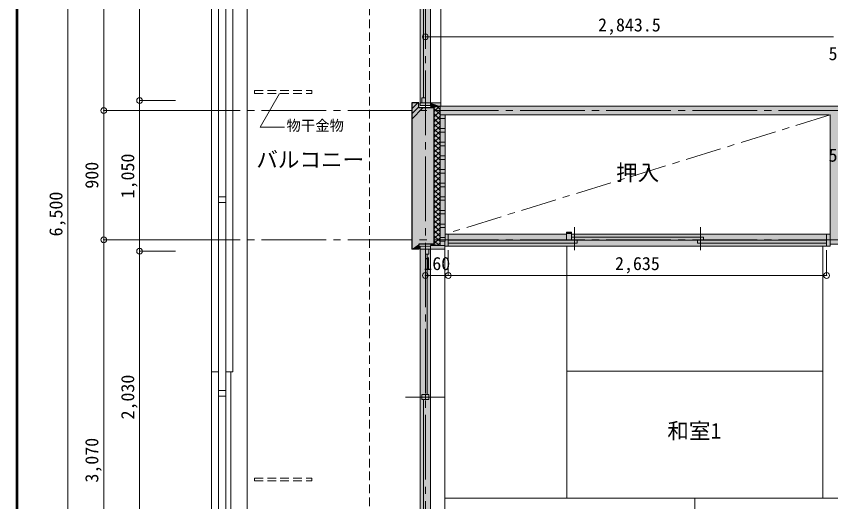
# Model space of a CAD drawing. Units: millimetres at full size, sheet at 1:50. Extents: x -9674 to 32603, y -6794 to 6791.
# Drawn here: x -9674 to -4002, y -1136 to 2246 of the extents above; entities that cross this region are included whole.
import ezdxf
from ezdxf.enums import TextEntityAlignment as Align

# ---------------------------------------------------------------- set-up
doc = ezdxf.new("R2010")
doc.units = ezdxf.units.MM
doc.header["$LTSCALE"] = 50
doc.header["$PDMODE"] = 32
doc.header["$PDSIZE"] = 40
for name, pattern in [('CHAIN1', [8, 5, -1, 1, -1]), ('CHAIN2', [12, 9, -1, 1, -1]), ('DASHED1', [1.8, 1.2, -0.6])]:
    doc.linetypes.add(name, pattern=pattern)
for name, color, linetype, lineweight in [('0-0_図面枠', 7, 'Continuous', 9), ('1-0_芯', 7, 'CHAIN2', 9), ('1-1_躯体', 2, 'Continuous', 25), ('1-2_間仕切', 3, 'Continuous', 18), ('1-3_建具', 3, 'Continuous', 18), ('1-4_仕上げ', 4, 'Continuous', 9), ('1-6_ﾊﾞﾙｺﾆｰ・階段', 4, 'Continuous', 9), ('1-7_その他', 7, 'DASHED1', 9), ('1-8_ハッチ', 4, 'Continuous', 9), ('1-A_文字', 7, 'Continuous', 9), ('1-B_寸法', 7, 'Continuous', 9), ('1-C_梁', 7, 'DASHED1', 9)]:
    doc.layers.add(name, color=color, linetype=linetype, lineweight=lineweight)
for name, color, linetype in [('4-0', 1, 'Continuous'), ('4-1', 2, 'Continuous'), ('4-2', 4, 'Continuous'), ('4-F', 4, 'Continuous')]:
    doc.layers.add(name, color=color, linetype=linetype)
doc.styles.add('ＭＳ ゴシック', font='')
doc.styles.get('ＭＳ ゴシック').set_extended_font_data('MS Gothic')

msp = doc.modelspace()

# ---------------------------------------------------------------- linework, layer by layer
at = {"layer": '0-0_図面枠'}
for p, q in [((-9673.92, 6791.43), (-9673.92, -6793.93)), ((-9672.16, 6789.66), (-9672.16, -6792.16)), ((-9670.4, 6787.9), (-9670.4, -6790.4)), ((-9668.64, -6788.64), (-9668.64, 6786.14)), ((-9666.87, 6784.38), (-9666.87, -6786.88)), ((-9665.11, 6782.61), (-9665.11, -6785.11)), ((-9663.35, 6780.85), (-9663.35, -6783.35))]:
    msp.add_line(p, q, dxfattribs=at)
at = {"layer": '1-0_芯'}
for p, q in [((-6825, 4868.53), (-6825, -3981.47)), ((-8565, 1588.53), (-2745, 1588.53)), ((-8565, 688.53), (-2745, 688.53))]:
    msp.add_line(p, q, dxfattribs=at)
at = {"layer": '1-1_躯体'}
for p, q in [((-6920, 1643.53), (-6920, 623.53)), ((-6870, 1643.53), (-6920, 1643.53)), ((-6870, 1608.53), (-6870, 1643.53)), ((-6765, 1608.53), (-6870, 1608.53)), ((-6870, 658.53), (-6870, 623.53)), ((-6870, 623.53), (-6920, 623.53))]:
    msp.add_line(p, q, dxfattribs=at)
msp.add_lwpolyline([(-6765, 1608.53), (-6765, 658.53), (-6870, 658.53)], dxfattribs=at)
at = {"layer": '1-2_間仕切'}
for p, q in [((-6722.5, 1618.53), (-3951.5, 1618.53)), ((-6722.5, 1558.53), (-4011.5, 1558.53)), ((-6722.5, 1533.53), (-6687.5, 1533.53)), ((-6687.5, 1558.53), (-6687.5, 678.53)), ((-4005, 658.53), (-4005, 1558.53)), ((-6722.5, 1463.53), (-6687.5, 1463.53)), ((-6722.5, 1438.53), (-6687.5, 1438.53)), ((-6722.5, 1368.53), (-6687.5, 1368.53)), ((-6722.5, 1343.53), (-6687.5, 1343.53)), ((-6722.5, 1273.53), (-6687.5, 1273.53)), ((-6722.5, 1248.53), (-6687.5, 1248.53)), ((-6722.5, 1178.53), (-6687.5, 1178.53)), ((-6722.5, 1153.53), (-6687.5, 1153.53)), ((-6722.5, 1083.53), (-6687.5, 1083.53)), ((-6722.5, 1058.53), (-6687.5, 1058.53)), ((-6722.5, 988.53), (-6687.5, 988.53)), ((-6722.5, 963.53), (-6687.5, 963.53)), ((-6722.5, 893.53), (-6687.5, 893.53)), ((-6722.5, 868.53), (-6687.5, 868.53)), ((-6722.5, 798.53), (-6687.5, 798.53)), ((-6722.5, 773.53), (-6687.5, 773.53)), ((-6722.5, 703.53), (-6687.5, 703.53)), ((-6722.5, 678.53), (-6687.5, 678.53)), ((-6690, 648.53), (-6690, 678.53)), ((-4005, 658.53), (-2715, 658.53))]:
    msp.add_line(p, q, dxfattribs=at)
at = {"layer": '1-3_建具', "color": 7, "lineweight": 9}
for p, q in [((-6860, 1658.53), (-6860, 3158.53)), ((-6790, 1658.53), (-6790, 3158.53)), ((-6718, 3173.53), (-6718, 1643.53)), ((-6860, 1623.53), (-6860, 1658.53)), ((-6790, 1658.53), (-6790, 1643.53)), ((-6790, 1643.53), (-6860, 1643.53)), ((-6860, 1623.53), (-6790, 1623.53)), ((-5786.67, 776.03), (-5786.67, 616.03)), ((-4908.33, 776.03), (-4908.33, 616.03)), ((-5841.67, 728.53), (-6665, 728.53)), ((-4030, 728.53), (-5806.67, 728.53)), ((-6860, 643.53), (-6860, 608.53)), ((-6860, 643.53), (-6790, 643.53)), ((-6790, 608.53), (-6790, 643.53)), ((-6665, 643.53), (-4030, 643.53)), ((-6790, 623.53), (-6860, 623.53)), ((-6860, -1421.47), (-6860, 608.53)), ((-6790, -1421.47), (-6790, 623.53)), ((-6690, 623.53), (-6690, -1436.47)), ((-6686.52, -406.47), (-6963.48, -406.47))]:
    msp.add_line(p, q, dxfattribs=at)
at = {"layer": '1-3_建具'}
for p, q in [((-6837, 1678.53), (-6837, 2391.03)), ((-6849, 1678.53), (-6825, 1678.53)), ((-6849, 1678.53), (-6849, 1643.53)), ((-6825, 1678.53), (-6825, 1643.53)), ((-6718, 1643.53), (-6790, 1643.53)), ((-6790, 1618.53), (-6790, 1643.53)), ((-6718, 1618.53), (-6790, 1618.53)), ((-6718, 1618.53), (-6718, 1643.53)), ((-6687.5, 728.53), (-6665, 728.53)), ((-6665, 728.53), (-6665, 643.53)), ((-5766.67, 686.03), (-6665, 686.03)), ((-4888.33, 706.03), (-5806.67, 706.03)), ((-5806.67, 686.03), (-4888.33, 686.03)), ((-5766.67, 666.03), (-5766.67, 686.03)), ((-4928.33, 666.03), (-4928.33, 686.03)), ((-4928.33, 686.03), (-4030, 686.03)), ((-4888.33, 686.03), (-4888.33, 706.03)), ((-4030, 728.53), (-4005, 728.53)), ((-4030, 728.53), (-4030, 643.53)), ((-4005, 728.53), (-4005, 643.53)), ((-6690, 648.53), (-6790, 648.53)), ((-6790, 648.53), (-6790, 623.53)), ((-6690, 648.53), (-6690, 623.53)), ((-6690, 643.53), (-6665, 643.53)), ((-5766.67, 666.03), (-6665, 666.03)), ((-4030, 666.03), (-4928.33, 666.03)), ((-4030, 643.53), (-4005, 643.53)), ((-6825, 588.53), (-6825, 623.53)), ((-6801, 588.53), (-6825, 588.53)), ((-6813, -388.97), (-6813, 588.53)), ((-6801, 588.53), (-6801, 623.53)), ((-6690, 623.53), (-6790, 623.53)), ((-6849, -423.97), (-6849, -388.97)), ((-6849, -388.97), (-6801, -388.97)), ((-6825, -423.97), (-6825, -388.97)), ((-6801, -423.97), (-6801, -388.97)), ((-6849, -423.97), (-6801, -423.97)), ((-6837, -1401.47), (-6837, -423.97))]:
    msp.add_line(p, q, dxfattribs=at)
msp.add_lwpolyline([(-5841.67, 686.03), (-5841.67, 741.03), (-5806.67, 741.03), (-5806.67, 686.03)], close=True, dxfattribs=at)
at = {"layer": '1-4_仕上げ'}
for p, q in [((-5838.75, -1110.13), (-5838.75, 643.53)), ((-4056.25, -1110.13), (-4056.25, 643.53)), ((-5838.75, -225.8), (-4056.25, -225.8)), ((-6690, -1110.13), (-3165, -1110.13)), ((-4947.5, -1981.47), (-4947.5, -1110.13))]:
    msp.add_line(p, q, dxfattribs=at)
at = {"layer": '1-6_ﾊﾞﾙｺﾆｰ・階段', "color": 7}
for p, q in [((-8165, -231.47), (-8165, 3272.99)), ((-8315, -1855.47), (-8315, 3068.53)), ((-8265, -1840.12), (-8265, 3068.53)), ((-8215, -1824.76), (-8215, 3068.53)), ((-8265, 988.53), (-8215, 988.53)), ((-8265, 948.53), (-8215, 948.53)), ((-8265, -231.47), (-8315, -231.47)), ((-8165, -231.47), (-8215, -231.47)), ((-8180, -1814.01), (-8180, -231.47)), ((-8265, -361.47), (-8215, -361.47)), ((-8265, -401.47), (-8215, -401.47))]:
    msp.add_line(p, q, dxfattribs=at)
at = {"layer": '1-6_ﾊﾞﾙｺﾆｰ・階段'}
msp.add_line((-8065, -1681.47), (-8065, 3242.29), dxfattribs=at)
at = {"layer": '1-7_その他'}
for p, q in [((-8015, 1728.53), (-7615, 1728.53)), ((-8015, 1708.53), (-8015, 1728.53)), ((-8015, -971.47), (-7615, -971.47)), ((-8015, -991.47), (-8015, -971.47))]:
    msp.add_line(p, q, dxfattribs=at)
at = {"layer": '1-7_その他', "color": 4, "linetype": 'CHAIN1'}
msp.add_line((-4005, 1558.53), (-6687.5, 728.53), dxfattribs=at)
at = {"layer": '1-7_その他'}
for points in [[(-8015, 1708.53), (-7615, 1708.53), (-7615, 1728.53)], [(-8015, -991.47), (-7615, -991.47), (-7615, -971.47)]]:
    msp.add_lwpolyline(points, dxfattribs=at)
at = {"layer": '1-8_ハッチ'}
for p, q in [((-6920, 1600.64), (-6877.11, 1643.53)), ((-6920, 1565.28), (-6870, 1615.28)), ((-6920, 1529.93), (-6841.4, 1608.53)), ((-6765, 1578.86), (-6725.33, 1618.53)), ((-6765, 1614.22), (-6760.69, 1618.53)), ((-6765, 1603.12), (-6722.5, 1560.62)), ((-6745.05, 1618.53), (-6722.5, 1595.98)), ((-6722.5, 1618.53), (-6722.5, 648.53)), ((-6765, 1543.5), (-6722.5, 1586)), ((-6765, 1567.77), (-6722.5, 1525.27)), ((-6765, 1508.15), (-6722.5, 1550.65)), ((-6765, 1532.41), (-6722.5, 1489.91)), ((-6765, 1472.79), (-6722.5, 1515.29)), ((-6765, 1497.05), (-6722.5, 1454.55)), ((-6765, 1437.44), (-6722.5, 1479.94)), ((-6765, 1461.7), (-6722.5, 1419.2)), ((-6765, 1402.08), (-6722.5, 1444.58)), ((-6765, 1426.34), (-6722.5, 1383.84)), ((-6765, 1366.73), (-6722.5, 1409.23)), ((-6765, 1390.99), (-6722.5, 1348.49)), ((-6765, 1331.37), (-6722.5, 1373.87)), ((-6765, 1355.63), (-6722.5, 1313.13)), ((-6765, 1296.02), (-6722.5, 1338.52)), ((-6765, 1320.28), (-6722.5, 1277.78)), ((-6765, 1260.66), (-6722.5, 1303.16)), ((-6765, 1284.92), (-6722.5, 1242.42)), ((-6765, 1225.31), (-6722.5, 1267.81)), ((-6765, 1249.57), (-6722.5, 1207.07)), ((-6765, 1189.95), (-6722.5, 1232.45)), ((-6765, 1214.21), (-6722.5, 1171.71)), ((-6765, 1154.6), (-6722.5, 1197.1)), ((-6765, 1178.86), (-6722.5, 1136.36)), ((-6765, 1119.24), (-6722.5, 1161.74)), ((-6765, 1143.5), (-6722.5, 1101)), ((-6765, 1083.89), (-6722.5, 1126.39)), ((-6765, 1108.15), (-6722.5, 1065.65)), ((-6765, 1048.53), (-6722.5, 1091.03)), ((-6765, 1072.79), (-6722.5, 1030.29)), ((-6765, 1013.17), (-6722.5, 1055.67)), ((-6765, 1037.44), (-6722.5, 994.94)), ((-6765, 977.82), (-6722.5, 1020.32)), ((-6765, 1002.08), (-6722.5, 959.58)), ((-6765, 942.46), (-6722.5, 984.96)), ((-6765, 966.72), (-6722.5, 924.22)), ((-6765, 907.11), (-6722.5, 949.61)), ((-6765, 931.37), (-6722.5, 888.87)), ((-6765, 871.75), (-6722.5, 914.25)), ((-6765, 896.01), (-6722.5, 853.51)), ((-6765, 836.4), (-6722.5, 878.9)), ((-6765, 860.66), (-6722.5, 818.16)), ((-6765, 801.04), (-6722.5, 843.54)), ((-6765, 825.3), (-6722.5, 782.8)), ((-6765, 765.69), (-6722.5, 808.19)), ((-6765, 789.95), (-6722.5, 747.45)), ((-6765, 730.33), (-6722.5, 772.83)), ((-6765, 754.59), (-6722.5, 712.09)), ((-6765, 694.98), (-6722.5, 737.48)), ((-6765, 719.24), (-6722.5, 676.74)), ((-6765, 659.62), (-6722.5, 702.12)), ((-6765, 683.88), (-6729.64, 648.53)), ((-6765, 648.53), (-6765, 648.53)), ((-6740.74, 648.53), (-6722.5, 666.77))]:
    msp.add_line(p, q, dxfattribs=at)
at = {"layer": '1-A_文字'}
for p, q in [((-7839.7, 1708.53), (-7976.22, 1472.08)), ((-7976.22, 1472.08), (-7805.81, 1472.08))]:
    msp.add_line(p, q, dxfattribs=at)
at = {"layer": '1-B_寸法'}
for p, q in [((-9315, 4118.53), (-9315, -2381.47)), ((-9065, 4118.53), (-9065, 1588.53)), ((-8815, 3158.53), (-8815, 1658.53)), ((-6825, 2102.51), (-3981.5, 2102.51)), ((-8815, 1658.53), (-8815, 608.53)), ((-8815, 1658.53), (-8565, 1658.53)), ((-9065, 1588.53), (-9065, 688.53)), ((-9065, 1588.53), (-8565, 1588.53)), ((-9065, 688.53), (-9065, -2381.47)), ((-9065, 688.53), (-8565, 688.53)), ((-8815, 608.53), (-8815, -1421.47)), ((-8815, 608.53), (-8565, 608.53)), ((-6665, 617.01), (-6665, 440.14)), ((-4030, 617.01), (-4030, 440.14)), ((-6825, 440.14), (-6665, 440.14)), ((-6665, 440.14), (-4030, 440.14))]:
    msp.add_line(p, q, dxfattribs=at)
at = {"layer": '1-B_寸法', "color": 3}
for p in [(-6825, 2102.51), (-8815, 1658.53), (-9065, 1588.53), (-9065, 688.53), (-8815, 608.53), (-6825, 440.14), (-6665, 440.14), (-4030, 440.14)]:
    msp.add_point(p, dxfattribs=at)
at = {"layer": '1-C_梁'}
msp.add_line((-7215, -1436.47), (-7215, 3173.53), dxfattribs=at)
at = {"layer": '4-0'}
for points in [[(-6870, 658.53), (-6870, 1643.53), (-6920, 1643.53)], [(-6870, 658.53), (-6920, 1643.53), (-6920, 623.53)], [(-6870, 658.53), (-6765, 658.53), (-6765, 1608.53)], [(-6870, 658.53), (-6765, 1608.53), (-6870, 1608.53)], [(-6920, 623.53), (-6870, 623.53), (-6870, 658.53)]]:
    msp.add_solid(points, dxfattribs=at)
at = {"layer": '4-1'}
for points in [[(-6860, 3193.53), (-6790.02, 3193.53), (-6860, 1623.53), (-6790.19, 1623.53)], [(-6860, 643.53), (-6790, 643.53), (-6860, -1456.47), (-6790, -1456.47)]]:
    msp.add_solid(points, dxfattribs=at)
at = {"layer": '4-2'}
for points in [[(-6722.5, 1558.53), (-6722.5, 1618.53), (-4005, 1558.53), (-3951.5, 1618.53)], [(-3951.5, 1618.53), (-4005, 1558.53), (-3951.5, 718.53), (-4005, 658.53)], [(-6690, 648.53), (-6722.5, 648.53), (-6687.5, 1558.53), (-6722.5, 1558.53)], [(-6690, 648.53), (-6687.5, 728.53), (-6687.5, 1558.53)], [(-5806.67, 741.03), (-5841.67, 741.03), (-5841.67, 728.53)], [(-5806.67, 728.53), (-5806.67, 741.03), (-5841.67, 728.53)], [(-6687.5, 728.53), (-6690, 643.53), (-4005, 643.53)], [(-6687.5, 728.53), (-4005, 643.53), (-5806.67, 728.53)], [(-4005, 643.53), (-4005, 728.53), (-5806.67, 728.53)], [(-3951.5, 718.53), (-4005, 658.53), (-2715, 718.53), (-2715, 658.53)]]:
    msp.add_solid(points, dxfattribs=at)
at = {"layer": '4-F'}
for points in [[(-6790, 1643.53), (-6790.33, 1608.71), (-6765, 1608.53)], [(-6718, 1618.53), (-6718, 1643.53), (-6790, 1643.53)], [(-6722.5, 1618.53), (-6718, 1618.53), (-6790, 1643.53)], [(-6722.5, 1618.53), (-6790, 1643.53), (-6765, 1608.53)], [(-6765, 658.53), (-6722.5, 648.53), (-6722.5, 1618.53)], [(-6722.5, 1618.53), (-6765, 1608.53), (-6765, 658.53)], [(-6790, 648.53), (-6790.06, 658.61), (-6765, 658.53)], [(-6765, 658.53), (-6790, 648.53), (-6722.5, 648.53)], [(-6790, 648.53), (-6790, 623.53), (-6690, 623.53)], [(-6790, 648.53), (-6690, 623.53), (-6690, 648.53)]]:
    msp.add_solid(points, dxfattribs=at)

# ---------------------------------------------------------------- texts
at = {"layer": '1-A_文字', "style": 'ＭＳ ゴシック'}
for s, height, p in [('物干金物', 73.31, (-7792, 1425.68)), ('バルコニー', 110, (-8002.02, 1159.29)), ('押入', 110, (-5496.25, 1068.53)), ('和室1', 110, (-5139.25, -730.1))]:
    msp.add_text(s, height=height, dxfattribs=at).set_placement(p, align=Align.BOTTOM_LEFT)
at = {"layer": '1-B_寸法', "style": 'ＭＳ ゴシック'}
for s, p in [('2,843.5', (-5622, 2112.51)), ('55', (-4016.5, 1912.51)), ('55', (-4016.5, 1205.14)), ('160', (-6838.75, 450.14)), ('2,635', (-5503.75, 450.14))]:
    msp.add_text(s, height=91.64, dxfattribs=at).set_placement(p, align=Align.BOTTOM_LEFT)
for s, p in [('1,050', (-8825, 977.28)), ('900', (-9075, 1044.78)), ('6,500', (-9325, 712.28)), ('2,030', (-8825, -562.72)), ('3,070', (-9075, -1002.72))]:
    msp.add_text(s, height=91.64, rotation=90, dxfattribs=at).set_placement(p, align=Align.BOTTOM_LEFT)

doc.saveas('drawing.dxf')
